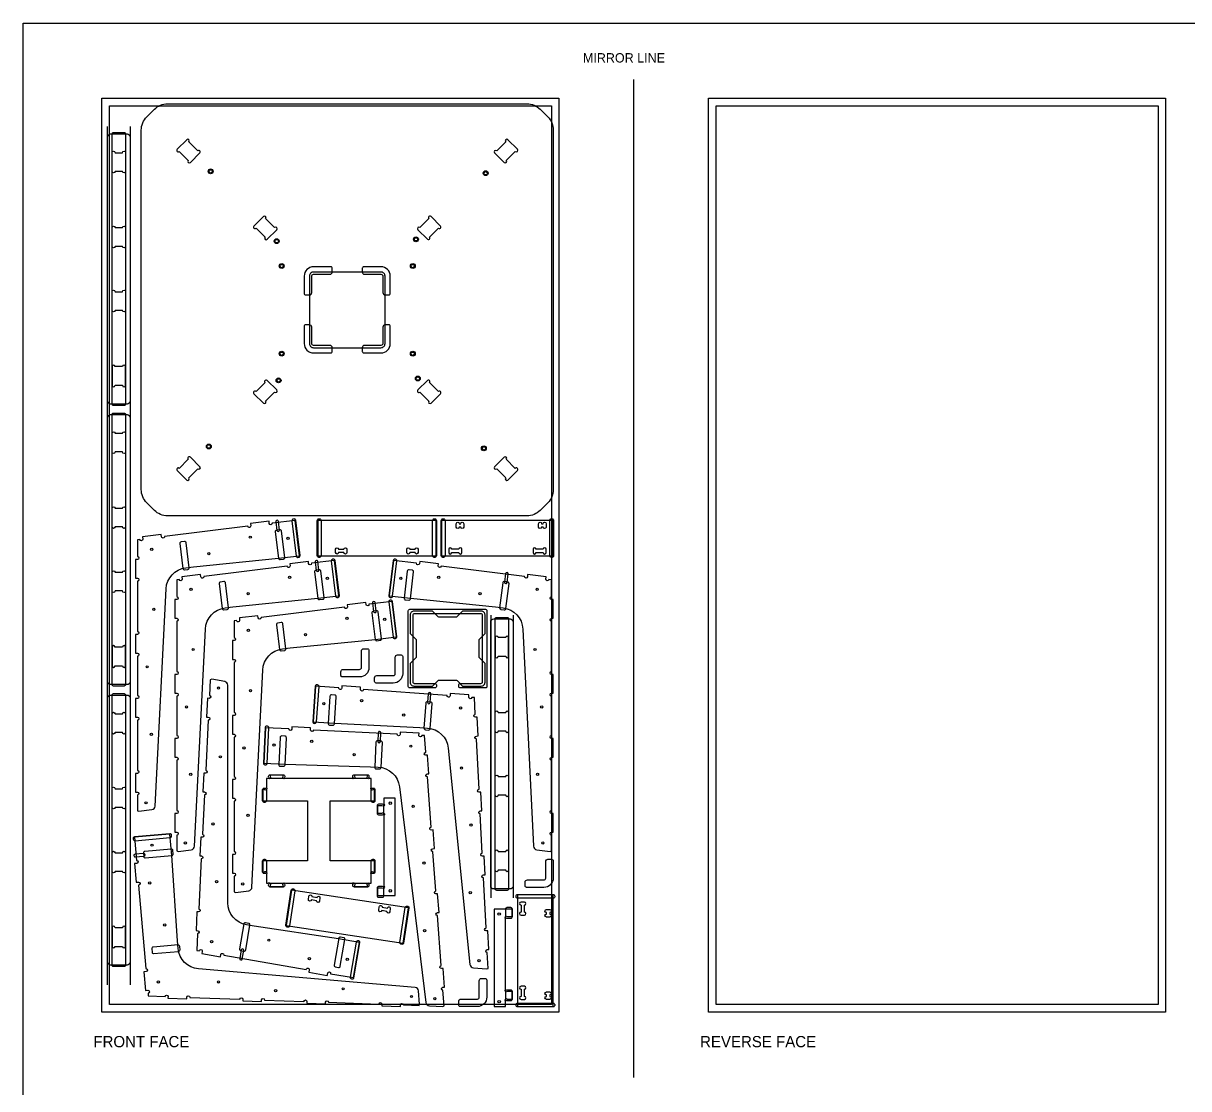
# Model space of a CAD drawing. Extents: x -300 to 5880, y -300 to 4158.
# Drawn here: x 0 to 3112, y 1314 to 4158 of the extents above; entities that cross this region are included whole.
import ezdxf

# ---------------------------------------------------------------- set-up
doc = ezdxf.new("R2010")
doc.units = 0
doc.layers.get('0').update_dxf_attribs({"linetype": 'CONTINUOUS'})
for name, color, linetype in [('00-NOPRINT_TEXT', 7, 'CONTINUOUS'), ('00_NOPRINT_TOLERANCE', 7, 'CONTINUOUS'), ('BOARD_$TH-NOMINAL', 3, 'CONTINUOUS'), ('TOP-CHAMFER-ONLINE_12MM', 20, 'CONTINUOUS'), ('TOP-CHAMFER-ONLINE_6MM', 30, 'CONTINUOUS'), ('TOP-CUT-INSIDE_18_000MM', 1, 'CONTINUOUS'), ('TOP-CUT-OUTSIDE_18_000MM', 220, 'CONTINUOUS'), ('TOP-HOLE-6_000MM-DIAM_14_0', 220, 'CONTINUOUS'), ('TOP-HOLE-7_000MM-DIAM_18_0', 3, 'CONTINUOUS'), ('TOP-HOLE-9_000MM-DIAM_14_0', 220, 'CONTINUOUS'), ('TOP-POCKET-INSIDE_12_000MM', 140, 'CONTINUOUS'), ('TOP-POCKET-INSIDE_1_000MM', 3, 'CONTINUOUS'), ('TOP-POCKET-INSIDE_4_000MM', 160, 'CONTINUOUS'), ('TOP-POCKET-INSIDE_6_000MM', 6, 'CONTINUOUS'), ('TOP-POCKET-INSIDE_7_000MM', 1, 'CONTINUOUS'), ('TOP-POCKET-INSIDE_9_000MM', 60, 'CONTINUOUS')]:
    doc.layers.add(name, color=color, linetype=linetype)

# ---------------------------------------------------------------- blocks, each defined once
blk = doc.blocks.new('BORDERS_OPENDESK_7')
at = {"layer": '00-NOPRINT_TEXT'}
for p, q in [((0, 4158), (5880, 4158)), ((0, 0), (0, 4158))]:
    blk.add_line(p, q, dxfattribs=at)
at = {"layer": '00_NOPRINT_TOLERANCE'}
for p, q in [((1630, 1343.2), (1630, 4008)), ((210, 3958), (1430, 3958)), ((210, 1518), (210, 3958)), ((1430, 3958), (1430, 1518)), ((1830, 3958), (3050, 3958)), ((1830, 1518), (1830, 3958)), ((3050, 3958), (3050, 1518)), ((230, 3938), (1410, 3938)), ((230, 1538), (230, 3938)), ((1410, 3938), (1410, 1538)), ((1850, 1538), (1850, 3938)), ((1850, 3938), (3030, 3938)), ((3030, 3938), (3030, 1538)), ((1410, 1538), (230, 1538)), ((3030, 1538), (1850, 1538)), ((1430, 1518), (210, 1518)), ((3050, 1518), (1830, 1518))]:
    blk.add_line(p, q, dxfattribs=at)
at = {"layer": 'BOARD_$TH-NOMINAL'}
for p, q in [((210, 3958), (1430, 3958)), ((210, 1518), (210, 3958)), ((1430, 3958), (1430, 1518)), ((1830, 3958), (3050, 3958)), ((1830, 1518), (1830, 3958)), ((3050, 3958), (3050, 1518)), ((1430, 1518), (210, 1518)), ((3050, 1518), (1830, 1518))]:
    blk.add_line(p, q, dxfattribs=at)
at = {"layer": '00-NOPRINT_TEXT', "linetype": 'CONTINUOUS'}
blk.add_text('MIRROR LINE', height=25, dxfattribs=at).set_placement((1494.3, 4053.3))
at = {"layer": '00-NOPRINT_TEXT', "color": 7, "linetype": 'CONTINUOUS'}
for s, p in [('FRONT FACE', (187.1, 1424.3)), ('REVERSE FACE', (1807.1, 1424.3))]:
    blk.add_text(s, height=30, dxfattribs=at).set_placement(p)

msp = doc.modelspace()

# ---------------------------------------------------------------- linework, layer by layer
at = {"layer": 'TOP-CHAMFER-ONLINE_12MM'}
msp.add_lwpolyline([(1400.4, 2877.9), (1380.1, 2857.6, -0.198912), (1344.8, 2843), (385.2, 2843, -0.198912), (349.9, 2857.6), (329.6, 2877.9, -0.198912), (315, 2913.2), (315, 3872.8, -0.198912), (329.6, 3908.1), (349.9, 3928.4, -0.198912), (385.2, 3943), (1344.8, 3943, -0.198912), (1380.1, 3928.4), (1400.4, 3908.1, -0.198912), (1415, 3872.8), (1415, 2913.2, -0.198912)], format="xyb", close=True, dxfattribs=at)
at = {"layer": 'TOP-CHAMFER-ONLINE_6MM'}
for p, q in [((225, 1591.1), (225, 3882.2)), ((285, 3882.2), (285, 1591.1)), ((1248, 2578), (1248, 1823.3)), ((1308, 2578), (1308, 1823.3))]:
    msp.add_line(p, q, dxfattribs=at)
at = {"layer": 'TOP-CUT-INSIDE_18_000MM'}
for points in [[(764, 3483), (764, 3303, 0.414214), (775, 3292), (955, 3292, 0.414214), (966, 3303), (966, 3483, 0.414214), (955, 3494), (775, 3494, 0.414214)], [(1156, 2822, -1), (1164, 2822), (1168, 2822, -1), (1176, 2822), (1176, 2813, -1), (1168, 2813), (1164, 2813, -1), (1156, 2813)], [(1388, 2822, -1), (1396, 2822), (1396, 2813, -1), (1388, 2813), (1384, 2813, -1), (1376, 2813), (1376, 2822, -1), (1384, 2822)], [(1397, 1772, -1), (1397, 1780), (1397, 1784, -1), (1397, 1792), (1406, 1792, -1), (1406, 1784), (1406, 1780, -1), (1406, 1772)], [(1406, 1560, -1), (1406, 1552), (1397, 1552, -1), (1397, 1560), (1397, 1564, -1), (1397, 1572), (1406, 1572, -1), (1406, 1564)]]:
    msp.add_lwpolyline(points, format="xyb", close=True, dxfattribs=at)
at = {"layer": 'TOP-CUT-OUTSIDE_18_000MM'}
for points in [[(1400.4, 2877.9), (1380.1, 2857.6, -0.198912), (1344.8, 2843), (385.2, 2843, -0.198912), (349.9, 2857.6), (329.6, 2877.9, -0.198912), (315, 2913.2), (315, 3872.8, -0.198912), (329.6, 3908.1), (349.9, 3928.4, -0.198912), (385.2, 3943), (1344.8, 3943, -0.198912), (1380.1, 3928.4), (1400.4, 3908.1, -0.198912), (1415, 3872.8), (1415, 2913.2, -0.198912)], [(225, 3854.5, -0.414214), (233, 3862.5), (277, 3862.5, -0.414214), (285, 3854.5), (285, 3149.5, -0.414214), (277, 3141.5), (233, 3141.5, -0.414214), (225, 3149.5)], [(225, 3105.5, -0.414214), (233, 3113.5), (277, 3113.5, -0.414214), (285, 3105.5), (285, 2400.5, -0.414214), (277, 2392.5), (233, 2392.5, -0.414214), (225, 2400.5)], [(1033, 2578.6), (1033, 2528.6), (1047.8, 2513.8, -0.198912), (1049, 2511), (1049, 2466.3, -0.198912), (1047.8, 2463.5), (1033, 2448.6), (1033, 2398.6, 0.414214), (1043, 2388.6), (1092.6, 2388.6), (1107.5, 2403.5, -0.198912), (1110.3, 2404.6), (1155.3, 2404.6, -0.198912), (1158.2, 2403.5), (1173, 2388.6), (1223, 2388.6, 0.414214), (1233, 2398.6), (1233, 2448.6), (1218.2, 2463.5, -0.198874), (1217, 2466.3), (1217, 2511, -0.19895), (1218.2, 2513.8), (1233, 2528.6), (1233, 2578.6, 0.414214), (1223, 2588.6), (1172.6, 2588.6), (1157.8, 2573.8, -0.198912), (1155, 2572.6), (1110.7, 2572.6, -0.198912), (1107.8, 2573.8), (1093, 2588.6), (1043, 2588.6, 0.414214)], [(1308, 2560), (1308, 1855, -0.414214), (1300, 1847), (1256, 1847, -0.414214), (1248, 1855), (1248, 2560, -0.414214), (1256, 2568), (1300, 2568, -0.414214)], [(919, 2488, -0.414214), (923, 2484), (923, 2438, -0.414214), (898, 2413), (852, 2413, -0.414214), (848, 2417), (848, 2427, -0.414214), (854, 2433), (898, 2433, 0.414214), (903, 2438), (903, 2482, -0.414214), (909, 2488)], [(988, 2396.6), (942, 2396.6, -0.414214), (938, 2400.6), (938, 2410.6, -0.414214), (944, 2416.6), (988, 2416.6, 0.414214), (993, 2421.6), (993, 2465.6, -0.414214), (999, 2471.6), (1009, 2471.6, -0.414214), (1013, 2467.6), (1013, 2421.6, -0.414214)], [(233, 1643.5, -0.414214), (225, 1651.5), (225, 2356.5, -0.414214), (233, 2364.5), (277, 2364.5, -0.414214), (285, 2356.5), (285, 1651.5, -0.414214), (277, 1643.5)], [(643.3, 1892, -1), (649, 1886.3), (649, 1862), (653.3, 1862, -1), (659, 1856.3), (659, 1853), (694, 1853), (694, 1856.3, -1), (699.7, 1862), (878.3, 1862, -1), (884, 1856.3), (884, 1853), (919, 1853), (919, 1856.3, -1), (924.7, 1862), (929, 1862), (929, 1886.3, -1), (934.7, 1892), (938, 1892), (938, 1922), (819, 1922), (819, 2082), (938, 2082), (938, 2112), (934.7, 2112, -1), (929, 2117.7), (929, 2142), (924.7, 2142, -1), (919, 2147.7), (919, 2151), (884, 2151), (884, 2147.7, -1), (878.3, 2142), (699.7, 2142, -1), (694, 2147.7), (694, 2151), (659, 2151), (659, 2147.7, -1), (653.3, 2142), (649, 2142), (649, 2117.7, -1), (643.3, 2112), (640, 2112), (640, 2082), (759, 2082), (759, 1922), (640, 1922), (640, 1892)], [(957.3, 1849), (945.5, 1849), (945.5, 1829), (993, 1829), (993, 2089), (963, 2089), (963, 2074.7, -1), (957.3, 2069), (945.5, 2069), (945.5, 2049), (957.3, 2049, -1), (963, 2043.3), (963, 1854.7, -1)], [(307.3, 1865.2, -1), (308, 1857.2), (327.4, 1634.1, -1), (328.1, 1626.1), (322.1, 1625.6), (326.5, 1575.8), (332.4, 1576.3, -1), (333.1, 1568.3), (333.7, 1561.4), (378.4, 1559.8, -0.999996), (386.4, 1559.5), (386.3, 1555), (436.2, 1553.2), (436.4, 1557.7, -0.999996), (444.4, 1557.4), (578.3, 1552.7, -0.999996), (586.3, 1552.4), (586.1, 1547.9), (636.1, 1546.1), (636.3, 1550.6, -0.999996), (644.3, 1550.4), (749.2, 1546.6, -0.999996), (757.2, 1546.4), (757, 1541.9), (807, 1540.1), (807.2, 1544.6, -0.999996), (815.1, 1544.3), (949.1, 1539.6, -0.999996), (957.1, 1539.3), (956.9, 1534.8), (1006.9, 1533), (1007, 1537.5, -0.999996), (1015, 1537.2), (1057, 1535.7), (1058.3, 1539.7), (1055.3, 1574.9, 0.364726), (1046.2, 1584), (467.7, 1633.4, -0.364726), (413.1, 1688), (411.3, 1708.3), (396.5, 1936.2), (391.6, 1993), (296.9, 1984.8), (302.3, 1923, -1), (303, 1915), (297, 1914.5), (301.3, 1864.7)], [(1395, 1920, -0.414214), (1401, 1926), (1411, 1926, -0.414214), (1415, 1922), (1415, 1876, -0.414214), (1390, 1851), (1344, 1851, -0.414214), (1340, 1855), (1340, 1865, -0.414214), (1346, 1871), (1390, 1871, 0.414214), (1395, 1876)], [(1287.5, 1547.3, -1), (1293.2, 1553), (1305, 1553), (1305, 1573), (1293.2, 1573, -1), (1287.5, 1578.7), (1287.5, 1767.3, -1), (1293.2, 1773), (1305, 1773), (1305, 1793), (1257.5, 1793), (1257.5, 1533), (1287.5, 1533)], [(1217.5, 1558), (1217.5, 1602, -0.414214), (1223.5, 1608), (1233.5, 1608, -0.414214), (1237.5, 1604), (1237.5, 1558, -0.414214), (1212.5, 1533), (1166.5, 1533, -0.414214), (1162.5, 1537), (1162.5, 1547, -0.414214), (1168.5, 1553), (1212.5, 1553, 0.414214)]]:
    msp.add_lwpolyline(points, format="xyb", close=True, dxfattribs=at)
for points in [[(599.3, 2815.4), (377, 2788.1, -1), (369, 2787.1), (368.3, 2793.1), (318.7, 2787), (319.4, 2781, -1), (311.4, 2780.1), (304.5, 2779.2), (304.5, 2734.5, -0.999996), (304.5, 2726.5), (300, 2726.5), (300, 2676.5), (304.5, 2676.5, -0.999996), (304.5, 2668.5), (304.5, 2534.5, -0.999996), (304.5, 2526.5), (300, 2526.5), (300, 2476.5), (304.5, 2476.5, -0.999996), (304.5, 2468.5), (304.5, 2363.5, -0.999996), (304.5, 2355.5), (300, 2355.5), (300, 2305.5), (304.5, 2305.5, -0.999996), (304.5, 2297.5), (304.5, 2163.5, -0.999996), (304.5, 2155.5), (300, 2155.5), (300, 2105.5), (304.5, 2105.5, -0.999996), (304.5, 2097.5), (304.5, 2055.5), (308.5, 2054.3), (343.6, 2058.6, 0.364726), (352.4, 2068), (381.2, 2647.8, -0.364726), (433.8, 2704.4), (454.1, 2706.9), (681.3, 2729.8), (737.9, 2736.7), (726.3, 2831), (664.8, 2823.4, -1), (656.9, 2822.5), (656.1, 2828.4), (606.5, 2822.3), (607.2, 2816.4, -1), (599.3, 2815.4)], [(704.3, 2708.4), (482, 2681.1, -1), (474, 2680.1), (473.3, 2686.1), (423.7, 2680), (424.4, 2674, -1), (416.4, 2673.1), (409.5, 2672.2), (409.5, 2627.5, -0.999996), (409.5, 2619.5), (405, 2619.5), (405, 2569.5), (409.5, 2569.5, -0.999996), (409.5, 2561.5), (409.5, 2427.5, -0.999996), (409.5, 2419.5), (405, 2419.5), (405, 2369.5), (409.5, 2369.5, -0.999996), (409.5, 2361.5), (409.5, 2256.5, -0.999996), (409.5, 2248.5), (405, 2248.5), (405, 2198.5), (409.5, 2198.5, -0.999996), (409.5, 2190.5), (409.5, 2056.5, -0.999996), (409.5, 2048.5), (405, 2048.5), (405, 1998.5), (409.5, 1998.5, -0.999996), (409.5, 1990.5), (409.5, 1948.5), (413.5, 1947.3), (448.6, 1951.6, 0.364726), (457.4, 1961), (486.2, 2540.8, -0.364726), (538.8, 2597.4), (559.1, 2599.9), (786.3, 2622.8), (842.9, 2629.7), (831.3, 2724), (769.8, 2716.4, -1), (761.9, 2715.5), (761.1, 2721.4), (711.5, 2715.3), (712.2, 2709.4, -1), (704.3, 2708.4)], [(1107.8, 2709.4), (1108.5, 2715.3), (1058.9, 2721.4), (1058.1, 2715.5, -1), (1050.2, 2716.4), (988.7, 2724), (977.1, 2629.7), (1033.7, 2622.8), (1260.9, 2599.9), (1281.2, 2597.4, -0.364726), (1333.8, 2540.8), (1362.6, 1961, 0.364726), (1371.4, 1951.6), (1406.5, 1947.3), (1410.5, 1948.5), (1410.5, 1990.5, -0.999996), (1410.5, 1998.5), (1415, 1998.5), (1415, 2048.5), (1410.5, 2048.5, -0.999996), (1410.5, 2056.5), (1410.5, 2190.5, -0.999996), (1410.5, 2198.5), (1415, 2198.5), (1415, 2248.5), (1410.5, 2248.5, -0.999996), (1410.5, 2256.5), (1410.5, 2361.5, -0.999996), (1410.5, 2369.5), (1415, 2369.5), (1415, 2419.5), (1410.5, 2419.5, -0.999996), (1410.5, 2427.5), (1410.5, 2561.5, -0.999996), (1410.5, 2569.5), (1415, 2569.5), (1415, 2619.5), (1410.5, 2619.5, -0.999996), (1410.5, 2627.5), (1410.5, 2672.2), (1403.6, 2673.1, -1), (1395.6, 2674), (1396.3, 2680), (1346.7, 2686.1), (1346, 2680.1, -1), (1338, 2681.1), (1115.7, 2708.4, -1), (1107.8, 2709.4)], [(857.5, 2598.8), (635.2, 2571.5, -1), (627.2, 2570.6), (626.5, 2576.5), (576.9, 2570.4), (577.6, 2564.5, -1), (569.7, 2563.5), (562.7, 2562.6), (562.7, 2517.9, -0.999996), (562.7, 2509.9), (558.2, 2509.9), (558.2, 2459.9), (562.7, 2459.9, -0.999996), (562.7, 2451.9), (562.7, 2317.9, -0.999996), (562.7, 2309.9), (558.2, 2309.9), (558.2, 2259.9), (562.7, 2259.9, -0.999996), (562.7, 2251.9), (562.7, 2146.9, -0.999996), (562.7, 2138.9), (558.2, 2138.9), (558.2, 2088.9), (562.7, 2088.9, -0.999996), (562.7, 2080.9), (562.7, 1946.9, -0.999996), (562.7, 1938.9), (558.2, 1938.9), (558.2, 1888.9), (562.7, 1888.9, -0.999996), (562.7, 1880.9), (562.7, 1838.9), (566.7, 1837.7), (601.8, 1842, 0.364726), (610.6, 1851.5), (639.4, 2431.3, -0.364726), (692, 2487.9), (712.3, 2490.3), (939.5, 2513.2), (996.1, 2520.2), (984.5, 2614.4), (923, 2606.9, -1), (915.1, 2605.9), (914.3, 2611.9), (864.7, 2605.8), (865.4, 2599.8, -1), (857.5, 2598.8)], [(820.7, 1620.7), (881.8, 1610.1), (898, 1703.7), (841.9, 1713.4), (616, 1747.6), (595.9, 1751.1, -0.364726), (546.2, 1810.2), (546.2, 2390.7, 0.364726), (537.9, 2400.5), (503.1, 2406.6), (499, 2405.6), (496.9, 2363.6, -0.999996), (496.5, 2355.7), (492, 2355.9), (489.5, 2305.9), (494, 2305.7, -0.999996), (493.6, 2297.7), (487, 2163.9, -0.999996), (486.6, 2155.9), (482.1, 2156.1), (479.6, 2106.2), (484.1, 2106, -0.999996), (483.7, 2098), (478.5, 1993.1, -0.999996), (478.1, 1985.1), (473.6, 1985.3), (471.1, 1935.4), (475.6, 1935.2, -0.999996), (475.2, 1927.2), (468.6, 1793.3, -0.999996), (468.2, 1785.4), (463.7, 1785.6), (461.2, 1735.6), (465.7, 1735.4, -0.999996), (465.3, 1727.4), (463.1, 1682.8), (470, 1681.6, -1), (477.8, 1680.2), (476.8, 1674.3), (526.1, 1665.7), (527.1, 1671.7, -1), (535, 1670.3), (755.7, 1632, -1), (763.6, 1630.6), (762.5, 1624.7), (811.8, 1616.1), (812.8, 1622.1, -1), (820.7, 1620.7)], [(900.3, 2379.5), (900.8, 2385.5), (850.9, 2389.1), (850.5, 2383.1, -1), (842.5, 2383.7), (780.6, 2388.1), (773.8, 2293.4), (830.7, 2289.3), (1058.8, 2277.9), (1079.2, 2276.5, -0.364726), (1134.6, 2222.6), (1192.7, 1645, 0.364726), (1201.9, 1636.1), (1237.2, 1633.5), (1241.1, 1634.9), (1239, 1676.9, -0.999996), (1238.6, 1684.9), (1243.1, 1685.1), (1240.6, 1735), (1236.1, 1734.8, -0.999996), (1235.7, 1742.8), (1228.9, 1876.6, -0.999996), (1228.5, 1884.6), (1233, 1884.8), (1230.5, 1934.8), (1226, 1934.6, -0.999996), (1225.6, 1942.5), (1220.3, 2047.4, -0.999996), (1219.9, 2055.4), (1224.4, 2055.6), (1221.8, 2105.6), (1217.3, 2105.3, -0.999996), (1216.9, 2113.3), (1210.1, 2247.2, -0.999996), (1209.7, 2255.1), (1214.2, 2255.4), (1211.7, 2305.3), (1207.2, 2305.1, -0.999996), (1206.8, 2313.1), (1204.5, 2357.7), (1197.6, 2358.2, -1), (1189.6, 2358.8), (1190, 2364.8), (1140.1, 2368.4), (1139.7, 2362.4, -1), (1131.7, 2363), (908.3, 2379, -1), (900.3, 2379.5)], [(766.6, 2271.5), (766.9, 2277.4), (717, 2279.9), (716.7, 2273.9, -1), (708.7, 2274.3), (646.8, 2277.4), (642.1, 2182.5), (699, 2179.7), (927.3, 2173.3), (947.7, 2172.3, -0.364726), (1004.3, 2119.7), (1075, 1543.5, 0.364726), (1084.4, 1534.8), (1119.8, 1533), (1123.7, 1534.5), (1120.6, 1576.4, -0.999996), (1120.1, 1584.4), (1124.5, 1584.7), (1120.9, 1634.5), (1116.4, 1634.2, -0.999996), (1115.9, 1642.2), (1106.1, 1775.9, -0.999996), (1105.6, 1783.8), (1110.1, 1784.2), (1106.4, 1834), (1101.9, 1833.7, -0.999996), (1101.4, 1841.7), (1093.8, 1946.4, -0.999996), (1093.2, 1954.4), (1097.7, 1954.7), (1094.1, 2004.6), (1089.6, 2004.2, -0.999996), (1089, 2012.2), (1079.3, 2145.9, -0.999996), (1078.7, 2153.9), (1083.2, 2154.2), (1079.6, 2204.1), (1075.1, 2203.7, -0.999996), (1074.5, 2211.7), (1071.3, 2256.3), (1064.3, 2256.7, -1), (1056.3, 2257), (1056.6, 2263), (1006.6, 2265.5), (1006.3, 2259.5, -1), (998.4, 2259.9), (774.6, 2271.1, -1), (766.6, 2271.5)]]:
    msp.add_lwpolyline(points, format="xyb", dxfattribs=at)
for points in [[(1102, 2736), (1102, 2831), (786, 2831), (786, 2736)], [(1415, 2736), (1415, 2831), (1117, 2831), (1117, 2736)], [(716.4, 1843.6), (702.2, 1749.7), (1014.7, 1702.5), (1028.8, 1796.4)], [(1320, 1533), (1415, 1533), (1415, 1831), (1320, 1831)]]:
    msp.add_lwpolyline(points, close=True, dxfattribs=at)
at = {"layer": 'TOP-HOLE-6_000MM-DIAM_14_0'}
for centre in [(605.9, 2786), (707, 2783.3), (342.9, 2753.7), (495.4, 2742.2), (710.9, 2679), (812, 2676.3), (1008, 2676.3), (1109.1, 2679), (447.9, 2646.7), (1372.1, 2646.7), (600.4, 2635.2), (1219.6, 2635.2), (348.5, 2593.2), (864.1, 2569.4), (965.2, 2566.7), (601.1, 2537.1), (753.6, 2525.6), (453.5, 2486.2), (1366.5, 2486.2), (330.8, 2439.9), (521.2, 2383.1), (606.7, 2376.6), (435.8, 2332.9), (802.4, 2341.5), (903.2, 2349.3), (1384.2, 2332.9), (1015.7, 2311.1), (1167.5, 2330.3), (341.9, 2259.9), (770.1, 2241.2), (589, 2223.3), (669.5, 2231.2), (1034.8, 2228.1), (526.2, 2199.6), (883.5, 2205.6), (446.9, 2152.9), (1170.1, 2169.7), (1373.1, 2152.9), (327.8, 2076.8), (1040.9, 2067.6), (506.2, 2020.4), (600.1, 2043.3), (1195.4, 2017.5), (343.9, 1963.8), (432.8, 1969.8), (1387.2, 1969.8), (1069.6, 1916), (516.2, 1866.4), (337.6, 1862.8), (586, 1860.3), (1193.5, 1837.2), (377.5, 1750.9), (655.6, 1710.2), (1071.6, 1735.6), (502.7, 1706.3), (763.8, 1661), (864.9, 1658.7), (1216.8, 1655.1), (360.6, 1598.8), (521.2, 1598.7), (673.8, 1575.6), (854, 1580.3), (1036.5, 1559.7), (1098.9, 1554.1)]:
    msp.add_circle(centre, 3, dxfattribs=at)
at = {"layer": 'TOP-HOLE-7_000MM-DIAM_18_0'}
for centre in [(980, 2076), (980, 1842), (1270.5, 1780), (1270.5, 1546)]:
    msp.add_circle(centre, 3.5, dxfattribs=at)
at = {"layer": 'TOP-HOLE-9_000MM-DIAM_14_0'}
for centre in [(500.2, 3762.7), (1234.7, 3757.8), (676.6, 3576.4), (1048.4, 3581.4), (690, 3510), (1040, 3510), (690, 3275.9), (1040, 3275.9), (681.6, 3204.5), (1053.4, 3209.5), (495.3, 3028.1), (1229.8, 3023.2)]:
    msp.add_circle(centre, 4.5, dxfattribs=at)
at = {"layer": 'TOP-POCKET-INSIDE_12_000MM'}
for points in [[(770, 3439), (770, 3483, -0.414214), (775, 3488), (819, 3488, 0.414214), (825, 3494), (825, 3504, 0.414214), (821, 3508), (775, 3508, 0.414214), (750, 3483), (750, 3437, 0.414214), (754, 3433), (764, 3433, 0.414214)], [(966, 3433), (976, 3433, 0.414214), (980, 3437), (980, 3483, 0.414214), (955, 3508), (909, 3508, 0.414214), (905, 3504), (905, 3494, 0.414214), (911, 3488), (955, 3488, -0.414214), (960, 3483), (960, 3439, 0.414214)], [(764, 3353), (754, 3353, 0.414214), (750, 3349), (750, 3303, 0.414214), (775, 3278), (821, 3278, 0.414214), (825, 3282), (825, 3292, 0.414214), (819, 3298), (775, 3298, -0.414214), (770, 3303), (770, 3347, 0.414214)], [(980, 3349, 0.414214), (976, 3353), (966, 3353, 0.414214), (960, 3347), (960, 3303, -0.414214), (955, 3298), (911, 3298, 0.414214), (905, 3292), (905, 3282, 0.414214), (909, 3278), (955, 3278, 0.414214), (980, 3303)], [(681.3, 2729.8, 0.414214), (685.8, 2726.3), (694.7, 2727.4, 0.414214), (698.2, 2731.8), (689.6, 2802.3, 0.414214), (685.1, 2805.8), (676.2, 2804.7, 0.414214), (672.7, 2800.2)], [(794.6, 2695.3, 0.414214), (790.1, 2698.8), (781.2, 2697.7, 0.414214), (777.7, 2693.2), (786.3, 2622.8, 0.414214), (790.8, 2619.3), (799.7, 2620.4, 0.414214), (803.2, 2624.8)], [(1284.3, 2592, 0.414214), (1288.7, 2595.5), (1296.9, 2662, 0.414214), (1293.4, 2666.4), (1284.5, 2667.5, 0.414214), (1280, 2664), (1271.9, 2597.5, 0.414214), (1275.4, 2593.1)], [(943.3, 2589.2), (934.4, 2588.1, 0.414214), (930.9, 2583.7), (939.5, 2513.2, 0.414214), (944, 2509.7), (952.9, 2510.8, 0.414214), (956.4, 2515.3), (947.8, 2585.7, 0.414214)], [(1222, 2581.6), (1044, 2581.6, 0.414214), (1040, 2577.6), (1040, 2399.6, 0.414214), (1044, 2395.6), (1099, 2395.6, -0.414214), (1103, 2391.6), (1103, 2387.6, -0.414214), (1099, 2383.6), (1032, 2383.6, -0.414214), (1028, 2387.6), (1028, 2589.6, -0.414214), (1032, 2593.6), (1234, 2593.6, -0.414214), (1238, 2589.6), (1238, 2387.6, -0.414214), (1234, 2383.6), (1167, 2383.6, -0.414214), (1163, 2387.6), (1163, 2391.6, -0.414214), (1167, 2395.6), (1222, 2395.6, 0.414214), (1226, 2399.6), (1226, 2577.6, 0.414214)], [(1078.9, 2346.7, 0.414214), (1074.7, 2343), (1069.9, 2276.2, 0.414214), (1073.6, 2271.9), (1082.6, 2271.2, 0.414214), (1086.8, 2274.9), (1091.6, 2341.8, 0.414214), (1087.9, 2346)], [(951.2, 2167.2, 0.414214), (955.4, 2171), (958.7, 2237.9, 0.414214), (954.9, 2242.1), (945.9, 2242.5, 0.414214), (941.7, 2238.7), (938.4, 2171.8, 0.414214), (942.2, 2167.6)], [(325.8, 1930.1), (396.5, 1936.2, 0.414214), (400.1, 1940.5), (399.4, 1949.5, 0.414214), (395, 1953.1), (324.3, 1947, 0.414214), (320.6, 1942.7), (321.4, 1933.7, 0.414214)], [(593.1, 1756.6, 0.414214), (588.5, 1753.4), (577, 1687.3, 0.414214), (580.3, 1682.7), (589.1, 1681.2, 0.414214), (593.8, 1684.4), (605.2, 1750.5, 0.414214), (602, 1755.1)]]:
    msp.add_lwpolyline(points, format="xyb", close=True, dxfattribs=at)
at = {"layer": 'TOP-POCKET-INSIDE_1_000MM'}
for centre in [(500.2, 3762.7), (1234.7, 3757.8), (676.6, 3576.4), (1048.4, 3581.4), (690, 3510), (1040, 3510), (690, 3276), (1040, 3276), (681.6, 3204.6), (1053.4, 3209.6), (495.3, 3028.2), (1229.8, 3023.3)]:
    msp.add_circle(centre, 6.5, dxfattribs=at)
at = {"layer": 'TOP-POCKET-INSIDE_4_000MM'}
for points in [[(273, 3141.5, -0.414214), (269, 3137.5), (241, 3137.5, -0.414214), (237, 3141.5), (237, 3862.5, -0.414214), (241, 3866.5), (269, 3866.5, -0.414214), (273, 3862.5)], [(273, 3113.5), (273, 2392.5, -0.414214), (269, 2388.5), (241, 2388.5, -0.414214), (237, 2392.5), (237, 3113.5, -0.414214), (241, 3117.5), (269, 3117.5, -0.414214)], [(1296, 1847, -0.414214), (1292, 1843), (1264, 1843, -0.414214), (1260, 1847), (1260, 2568, -0.414214), (1264, 2572), (1292, 2572, -0.414214), (1296, 2568)], [(269, 2368.5, -0.414214), (273, 2364.5), (273, 1643.5, -0.414214), (269, 1639.5), (241, 1639.5, -0.414214), (237, 1643.5), (237, 2364.5, -0.414214), (241, 2368.5)]]:
    msp.add_lwpolyline(points, format="xyb", close=True, dxfattribs=at)
at = {"layer": 'TOP-POCKET-INSIDE_6_000MM'}
for points in [[(446.1, 3786.5), (471.5, 3811.9, 1), (465.9, 3817.6), (441.8, 3841.6, 1), (436.2, 3847.3), (410.7, 3821.8, 1), (416.4, 3816.2), (440.4, 3792.1, 1)], [(1258.5, 3811.9), (1283.9, 3786.5, 1), (1289.6, 3792.1), (1313.6, 3816.2, 1), (1319.3, 3821.8), (1293.8, 3847.3, 1), (1288.2, 3841.6), (1264.1, 3817.6, 1)], [(1084.5, 3587.1), (1108.6, 3611.1, 1), (1114.2, 3616.8), (1088.8, 3642.2, 1), (1083.1, 3636.6), (1059.1, 3612.5, 1), (1053.4, 3606.9), (1078.9, 3581.4, 1)], [(1059.1, 3173.5), (1083.1, 3149.4, 1), (1088.8, 3143.8), (1114.2, 3169.2, 1), (1108.6, 3174.9), (1084.5, 3198.9, 1), (1078.9, 3204.6), (1053.4, 3179.1, 1)], [(441.8, 2944.4), (465.9, 2968.4, 1), (471.5, 2974.1), (446.1, 2999.5, 1), (440.4, 2993.9), (416.4, 2969.8, 1), (410.7, 2964.2), (436.2, 2938.7, 1)], [(430.5, 2774.5), (421.6, 2773.4, 0.414214), (418.1, 2769), (426.3, 2702.5, 0.414214), (430.7, 2699), (439.6, 2700.1, 0.414214), (443.1, 2704.5), (435, 2771, 0.414214)], [(1042.3, 2693.2, 0.414214), (1038.8, 2697.7), (1029.9, 2698.8, 0.414214), (1025.4, 2695.3), (1016.6, 2623.2, 0.414214), (1020.1, 2618.7), (1029, 2617.6, 0.414214), (1033.5, 2621.1)], [(523.1, 2662), (531.3, 2595.5, 0.414214), (535.7, 2592), (544.6, 2593.1, 0.414214), (548.1, 2597.5), (540, 2664, 0.414214), (535.5, 2667.5), (526.6, 2666.4, 0.414214)], [(688.9, 2482.4), (697.9, 2483.5, 0.414214), (701.3, 2488), (693.2, 2554.5, 0.414214), (688.7, 2558), (679.8, 2556.9, 0.414214), (676.3, 2552.4), (684.5, 2485.9, 0.414214)], [(813.6, 2288.9, 0.414214), (817.3, 2284.6), (826.3, 2283.9, 0.414214), (830.6, 2287.6), (835.8, 2360.1, 0.414214), (832.1, 2364.4), (823.1, 2365, 0.414214), (818.8, 2361.3)], [(698.7, 2254.8), (689.7, 2255.3, 0.414214), (685.5, 2251.5), (681.9, 2178.9, 0.414214), (685.7, 2174.7), (694.7, 2174.3, 0.414214), (698.9, 2178), (702.5, 2250.6, 0.414214)], [(829.7, 1643.5, 0.414214), (833, 1638.9), (841.9, 1637.3, 0.414214), (846.5, 1640.6), (858.9, 1712.2, 0.414214), (855.7, 1716.8), (846.8, 1718.3, 0.414214), (842.2, 1715.1)], [(417.6, 1693.6, 0.414214), (413.3, 1697.3), (346.5, 1691.5, 0.414214), (342.9, 1687.1), (343.7, 1678.2, 0.414214), (348, 1674.5), (414.7, 1680.3, 0.414214), (418.4, 1684.7)]]:
    msp.add_lwpolyline(points, format="xyb", close=True, dxfattribs=at)
for points in [[(621.4, 3611.1), (645.5, 3587.1, 1), (651.1, 3581.4), (676.6, 3606.9, 1), (670.9, 3612.5), (646.9, 3636.6, 1), (641.2, 3642.2), (615.8, 3616.8, 1), (621.4, 3611.1)], [(646.9, 3149.4), (670.9, 3173.5, 1), (676.6, 3179.1), (651.1, 3204.6, 1), (645.5, 3198.9), (621.4, 3174.9, 1), (615.8, 3169.2), (641.2, 3143.8, 1), (646.9, 3149.4)], [(1283.9, 2999.5), (1258.5, 2974.1, 1), (1264.1, 2968.4), (1288.2, 2944.4, 1), (1293.8, 2938.7), (1319.3, 2964.2, 1), (1313.6, 2969.8), (1289.6, 2993.9, 1), (1283.9, 2999.5)]]:
    msp.add_lwpolyline(points, format="xyb", dxfattribs=at)
at = {"layer": 'TOP-POCKET-INSIDE_7_000MM'}
for points in [[(684.2, 2805.2), (681.4, 2828, 1), (674.4, 2827.1), (677.2, 2804.3, 1)], [(782.2, 2697.3, 1), (789.2, 2698.2), (786.4, 2721, 1), (779.4, 2720.1)], [(942.4, 2588.6), (939.6, 2611.4, 1), (932.6, 2610.6), (935.4, 2587.8, 1)], [(298.3, 1939.7, 1), (298.9, 1932.7), (321.8, 1934.7, 1), (321.2, 1941.7)]]:
    msp.add_lwpolyline(points, format="xyb", close=True, dxfattribs=at)
for points in [[(1292, 2665.1), (1294.9, 2687.9, 1), (1287.9, 2688.8), (1285, 2666, 1), (1292, 2665.1)], [(1086.5, 2344.6), (1088.3, 2367.6, 1), (1081.3, 2368.1), (1079.5, 2345.2, 1), (1086.5, 2344.6)], [(953.5, 2240.6), (954.8, 2263.6, 1), (947.8, 2264), (946.6, 2241, 1), (953.5, 2240.6)], [(581.8, 1684), (577.8, 1661.4, 1), (584.6, 1660.1), (588.7, 1682.8, 1), (581.8, 1684)]]:
    msp.add_lwpolyline(points, format="xyb", dxfattribs=at)
at = {"layer": 'TOP-POCKET-INSIDE_9_000MM'}
for points in [[(273, 3762.5, -1), (265, 3762.5), (245, 3762.5, -1), (237, 3762.5), (237, 3812.5, -1), (245, 3812.5), (265, 3812.5, -1), (273, 3812.5), (273, 3762.5)], [(273, 3562.5, -1), (265, 3562.5), (245, 3562.5, -1), (237, 3562.5), (237, 3612.5, -1), (245, 3612.5), (265, 3612.5, -1), (273, 3612.5), (273, 3562.5)], [(273, 3391.5, -1), (265, 3391.5), (245, 3391.5, -1), (237, 3391.5), (237, 3441.5, -1), (245, 3441.5), (265, 3441.5, -1), (273, 3441.5), (273, 3391.5)], [(273, 3191.5), (273, 3241.5, 1), (265, 3241.5), (245, 3241.5, 1), (237, 3241.5), (237, 3191.5, 1), (245, 3191.5), (265, 3191.5, 1), (273, 3191.5)], [(273, 3013.5, -1), (265, 3013.5), (245, 3013.5, -1), (237, 3013.5), (237, 3063.5, -1), (245, 3063.5), (265, 3063.5, -1), (273, 3063.5), (273, 3013.5)], [(273, 2813.5, -1), (265, 2813.5), (245, 2813.5, -1), (237, 2813.5), (237, 2863.5, -1), (245, 2863.5), (265, 2863.5, -1), (273, 2863.5), (273, 2813.5)], [(273, 2642.5, -1), (265, 2642.5), (245, 2642.5, -1), (237, 2642.5), (237, 2692.5, -1), (245, 2692.5), (265, 2692.5, -1), (273, 2692.5), (273, 2642.5)], [(1260, 2518), (1260, 2468, 1), (1268, 2468), (1288, 2468, 1), (1296, 2468), (1296, 2518, 1), (1288, 2518), (1268, 2518, 1), (1260, 2518)], [(273, 2442.5), (273, 2492.5, 1), (265, 2492.5), (245, 2492.5, 1), (237, 2492.5), (237, 2442.5, 1), (245, 2442.5), (265, 2442.5, 1), (273, 2442.5)], [(273, 2264.5, -1), (265, 2264.5), (245, 2264.5, -1), (237, 2264.5), (237, 2314.5, -1), (245, 2314.5), (265, 2314.5, -1), (273, 2314.5), (273, 2264.5)], [(1260, 2318, -1), (1268, 2318), (1288, 2318, -1), (1296, 2318), (1296, 2268, -1), (1288, 2268), (1268, 2268, -1), (1260, 2268), (1260, 2318)], [(1260, 2147, -1), (1268, 2147), (1288, 2147, -1), (1296, 2147), (1296, 2097, -1), (1288, 2097), (1268, 2097, -1), (1260, 2097), (1260, 2147)], [(273, 2114.5), (273, 2064.5, -1), (265, 2064.5), (245, 2064.5, -1), (237, 2064.5), (237, 2114.5, -1), (245, 2114.5), (265, 2114.5, -1), (273, 2114.5)], [(273, 1893.5, -1), (265, 1893.5), (245, 1893.5, -1), (237, 1893.5), (237, 1943.5, -1), (245, 1943.5), (265, 1943.5, -1), (273, 1943.5), (273, 1893.5)], [(1260, 1947, -1), (1268, 1947), (1288, 1947, -1), (1296, 1947), (1296, 1897, -1), (1288, 1897), (1268, 1897, -1), (1260, 1897), (1260, 1947)], [(273, 1693.5), (273, 1743.5, 1), (265, 1743.5), (245, 1743.5, 1), (237, 1743.5), (237, 1693.5, 1), (245, 1693.5), (265, 1693.5, 1), (273, 1693.5)]]:
    msp.add_lwpolyline(points, format="xyb", dxfattribs=at)
for points in [[(733.4, 2732.1), (735.4, 2732.4, 0.414214), (738.9, 2736.8), (727.3, 2831.1, 0.414214), (722.9, 2834.6), (720.9, 2834.4, 0.414214), (717.4, 2829.9), (729, 2735.6, 0.414214)], [(789, 2835), (791, 2835, -0.414214), (795, 2831), (795, 2736, -0.414214), (791, 2732), (789, 2732, -0.414214), (785, 2736), (785, 2831, -0.414214)], [(1093, 2831, -0.414214), (1097, 2835), (1099, 2835, -0.414214), (1103, 2831), (1103, 2736, -0.414214), (1099, 2732), (1097, 2732, -0.414214), (1093, 2736)], [(1122, 2732), (1120, 2732, -0.414214), (1116, 2736), (1116, 2831, -0.414214), (1120, 2835), (1122, 2835, -0.414214), (1126, 2831), (1126, 2736, -0.414214)], [(1410, 2732, -0.414214), (1406, 2736), (1406, 2831, -0.414214), (1410, 2835), (1412, 2835, -0.414214), (1416, 2831), (1416, 2736, -0.414214), (1412, 2732)], [(834, 2754, -1), (842, 2754), (856, 2754, -1), (864, 2754), (864, 2745, -1), (856, 2745), (842, 2745, -1), (834, 2745)], [(1054, 2745, -1), (1046, 2745), (1032, 2745, -1), (1024, 2745), (1024, 2754, -1), (1032, 2754), (1046, 2754, -1), (1054, 2754)], [(1171, 2745), (1171, 2754, 1), (1163, 2754), (1144, 2754, 1), (1136, 2754), (1136, 2745, 1), (1144, 2745), (1163, 2745, 1)], [(1369, 2745), (1388, 2745, 1), (1396, 2745), (1396, 2754, 1), (1388, 2754), (1369, 2754, 1), (1361, 2754), (1361, 2745, 1)], [(838.4, 2625.1), (840.4, 2625.4, 0.414214), (843.9, 2629.8), (832.3, 2724.1, 0.414214), (827.9, 2727.6), (825.9, 2727.4, 0.414214), (822.4, 2722.9), (834, 2628.6, 0.414214)], [(979.6, 2625.4), (981.6, 2625.1, 0.414214), (986, 2628.6), (997.6, 2722.9, 0.414214), (994.1, 2727.4), (992.1, 2727.6, 0.414214), (987.7, 2724.1), (976.1, 2629.8, 0.414214)], [(981.1, 2618), (979.1, 2617.8, 0.414214), (975.6, 2613.3), (987.2, 2519.1, 0.414214), (991.6, 2515.6), (993.6, 2515.8, 0.414214), (997.1, 2520.3), (985.5, 2614.6, 0.414214)], [(776.5, 2289.2), (778.5, 2289, 0.414214), (782.8, 2292.7), (789.6, 2387.5, 0.414214), (785.9, 2391.8), (783.9, 2391.9, 0.414214), (779.6, 2388.2), (772.8, 2293.4, 0.414214)], [(646.9, 2178.3, 0.414214), (651.1, 2182.1), (655.8, 2277, 0.414214), (652, 2281.2), (650, 2281.3, 0.414214), (645.8, 2277.5), (641.1, 2182.6, 0.414214), (644.9, 2178.4)], [(655, 2148, -0.414214), (659, 2152), (694, 2152, -0.414214), (698, 2148), (698, 2146, -0.414214), (694, 2142), (659, 2142, -0.414214), (655, 2146)], [(923, 2146, -0.414214), (919, 2142), (884, 2142, -0.414214), (880, 2146), (880, 2148, -0.414214), (884, 2152), (919, 2152, -0.414214), (923, 2148)], [(643, 2078, -0.414214), (639, 2082), (639, 2112, -0.414214), (643, 2116), (645, 2116, -0.414214), (649, 2112), (649, 2082, -0.414214), (645, 2078)], [(933, 2078, -0.414214), (929, 2082), (929, 2112, -0.414214), (933, 2116), (935, 2116, -0.414214), (939, 2112), (939, 2082, -0.414214), (935, 2078)], [(959, 2073), (948.5, 2073, 0.414214), (944.5, 2069), (944.5, 2049, 0.414214), (948.5, 2045), (959, 2045, 0.414214), (963, 2049), (963, 2069, 0.414214)], [(391.5, 1994), (296.8, 1985.8, 0.414214), (293.2, 1981.4), (293.4, 1979.4, 0.414214), (297.7, 1975.8), (392.3, 1984, 0.414214), (396, 1988.4), (395.8, 1990.4, 0.414214)], [(643, 1926), (645, 1926, -0.414214), (649, 1922), (649, 1892, -0.414214), (645, 1888), (643, 1888, -0.414214), (639, 1892), (639, 1922, -0.414214)], [(935, 1926, -0.414214), (939, 1922), (939, 1892, -0.414214), (935, 1888), (933, 1888, -0.414214), (929, 1892), (929, 1922, -0.414214), (933, 1926)], [(694, 1852), (659, 1852, -0.414214), (655, 1856), (655, 1858, -0.414214), (659, 1862), (694, 1862, -0.414214), (698, 1858), (698, 1856, -0.414214)], [(721.9, 1846.9, -0.414214), (725.3, 1842.3), (711.1, 1748.4, -0.414214), (706.5, 1745), (704.6, 1745.3, -0.414214), (701.2, 1749.9), (715.4, 1843.8, -0.414214), (720, 1847.2)], [(919, 1862, -0.414214), (923, 1858), (923, 1856, -0.414214), (919, 1852), (884, 1852, -0.414214), (880, 1856), (880, 1858, -0.414214), (884, 1862)], [(963, 1829), (963, 1849, 0.414214), (959, 1853), (948.5, 1853, 0.414214), (944.5, 1849), (944.5, 1829, 0.414214), (948.5, 1825), (959, 1825, 0.414214)], [(784.3, 1824.3, -1), (792.2, 1823.1), (790.8, 1814.2, -1), (782.9, 1815.4), (769.1, 1817.5, -1), (761.2, 1818.7), (762.5, 1827.6, -1), (770.4, 1826.4)], [(1320, 1822, -0.414214), (1316, 1826), (1316, 1828, -0.414214), (1320, 1832), (1415, 1832, -0.414214), (1419, 1828), (1419, 1826, -0.414214), (1415, 1822)], [(1338, 1777, 1), (1338, 1785), (1338, 1804, 1), (1338, 1812), (1329, 1812, 1), (1329, 1804), (1329, 1785, 1), (1329, 1777)], [(972.1, 1795.9, -1), (980, 1794.7), (978.7, 1785.8, -1), (970.8, 1787), (956.9, 1789.1, -1), (949, 1790.3), (950.4, 1799.2, -1), (958.3, 1798)], [(1005.8, 1703.8), (1019.9, 1797.8, -0.414214), (1024.5, 1801.1), (1026.5, 1800.8, -0.414214), (1029.8, 1796.3), (1015.6, 1702.3, -0.414214), (1011.1, 1699), (1009.1, 1699.3, -0.414214)], [(1302, 1797), (1291.5, 1797, 0.414214), (1287.5, 1793), (1287.5, 1773, 0.414214), (1291.5, 1769), (1302, 1769, 0.414214), (1306, 1773), (1306, 1793, 0.414214)], [(889.2, 1705.2), (872.9, 1611.6, 0.414214), (876.2, 1607), (878.2, 1606.7, 0.414214), (882.8, 1609.9), (899, 1703.5, 0.414214), (895.8, 1708.1), (893.8, 1708.5, 0.414214)], [(1287.5, 1573), (1287.5, 1553, 0.414214), (1291.5, 1549), (1302, 1549, 0.414214), (1306, 1553), (1306, 1573, 0.414214), (1302, 1577), (1291.5, 1577, 0.414214)], [(1338, 1560), (1338, 1579, 1), (1338, 1587), (1329, 1587, 1), (1329, 1579), (1329, 1560, 1), (1329, 1552), (1338, 1552, 1)], [(1415, 1532), (1320, 1532, -0.414214), (1316, 1536), (1316, 1538, -0.414214), (1320, 1542), (1415, 1542, -0.414214), (1419, 1538), (1419, 1536, -0.414214)]]:
    msp.add_lwpolyline(points, format="xyb", close=True, dxfattribs=at)

# ---------------------------------------------------------------- block references
msp.add_blockref('BORDERS_OPENDESK_7', (0, 0))

doc.saveas('drawing.dxf')
